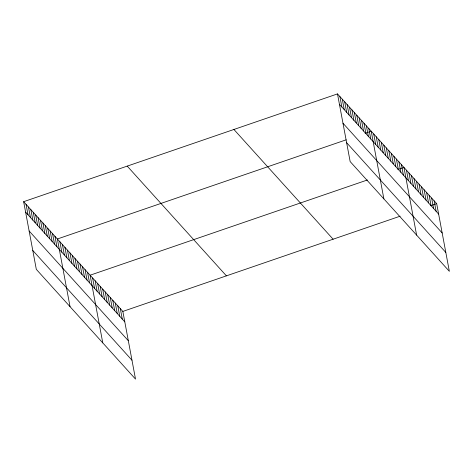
<?xml version="1.0" encoding="UTF-8"?>
<svg xmlns="http://www.w3.org/2000/svg" width="473" height="473" viewBox="0 0 473 473"><rect width="100%" height="100%" fill="white"/><g stroke="black" fill="none" stroke-linecap="round" stroke-linejoin="round"><path stroke-width="0.71" d="M23.65 201.681L122.844 311.417L135.509 379.098L36.315 269.356L23.65 201.681L337.491 93.902L436.685 203.644L449.35 271.319L350.156 161.583L337.491 93.902M346.171 139.819L57.375 238.989L70.039 306.67M365.126 133.309L371.216 131.216L383.881 198.897M367.397 179.982L90.107 275.203L102.777 342.884M397.858 169.523L403.948 167.43L416.618 235.111M122.844 311.417L400.128 216.196M430.59 205.737L436.685 203.644M339.443 104.338L438.637 214.08M342.978 123.228L442.172 232.97M346.62 142.692L445.814 252.434M233.922 129.472L333.116 239.208M127.219 166.112L226.407 275.854M25.601 212.111L124.795 321.853M29.137 231.001L128.331 340.743M32.779 250.465L131.973 360.207M434.167 200.859L436.118 211.295M431.648 198.075L433.599 208.51M429.129 195.284L431.086 205.72M426.611 192.499L428.568 202.935M424.092 189.714L426.049 200.15M421.579 186.93L423.53 197.365M419.06 184.145L421.011 194.58M416.542 181.36L418.493 191.796M414.023 178.569L415.974 189.005M411.504 175.785L413.455 186.22M408.985 173L410.942 183.435M406.467 170.215L408.424 180.651M401.435 164.645L403.386 175.081M398.916 161.861L400.868 172.296M396.398 159.07L398.349 169.505M393.879 156.285L395.83 166.721M391.36 153.5L393.311 163.936M388.841 150.716L390.799 161.151M386.323 147.931L388.28 158.366M383.81 145.146L385.761 155.582M381.291 142.361L383.242 152.791M378.772 139.57L380.724 150.006M376.254 136.786L378.205 147.221M373.735 134.001L375.686 144.436M368.81 128.55L370.761 138.985M366.398 125.883L368.355 136.319M363.991 123.222L365.942 133.658M361.579 120.556L363.536 130.991M359.173 117.889L361.124 128.325M356.766 115.223L358.717 125.658M354.354 112.562L356.305 122.998M351.947 109.896L353.899 120.331M349.535 107.229L351.492 117.665M347.129 104.563L349.08 114.998M344.716 101.902L346.674 112.338M342.31 99.235L344.261 109.671M339.904 96.569L341.855 107.004M120.325 308.633L122.276 319.068M117.807 305.848L119.758 316.283M115.288 303.063L117.239 313.498M112.769 300.272L114.726 310.708M110.25 297.487L112.207 307.923M107.738 294.703L109.689 305.138M105.219 291.918L107.17 302.353M102.7 289.133L104.651 299.569M100.181 286.348L102.133 296.784M97.663 283.564L99.614 293.993M95.144 280.773L97.095 291.208M92.625 277.988L94.582 288.424M87.594 272.418L89.545 282.854M85.075 269.634L87.026 280.069M82.556 266.849L84.507 277.284M80.038 264.058L81.989 274.494M77.519 261.273L79.47 271.709M75 258.489L76.951 268.924M72.481 255.704L74.438 266.139M69.963 252.919L71.92 263.355M67.45 250.134L69.401 260.57M64.931 247.349L66.882 257.785M62.412 244.559L64.363 254.994M59.894 241.774L61.845 252.21M54.969 236.323L56.92 246.758M52.556 233.662L54.513 244.098M50.15 230.995L52.101 241.431M47.738 228.329L49.695 238.764M45.331 225.662L47.282 236.098M42.919 223.002L44.876 233.437M40.512 220.335L42.464 230.771M38.106 217.669L40.057 228.104M35.694 215.002L37.645 225.438M33.287 212.342L35.239 222.771M30.875 209.675L32.832 220.111M28.469 207.008L30.42 217.444M26.056 204.342L28.013 214.777"/></g></svg>
